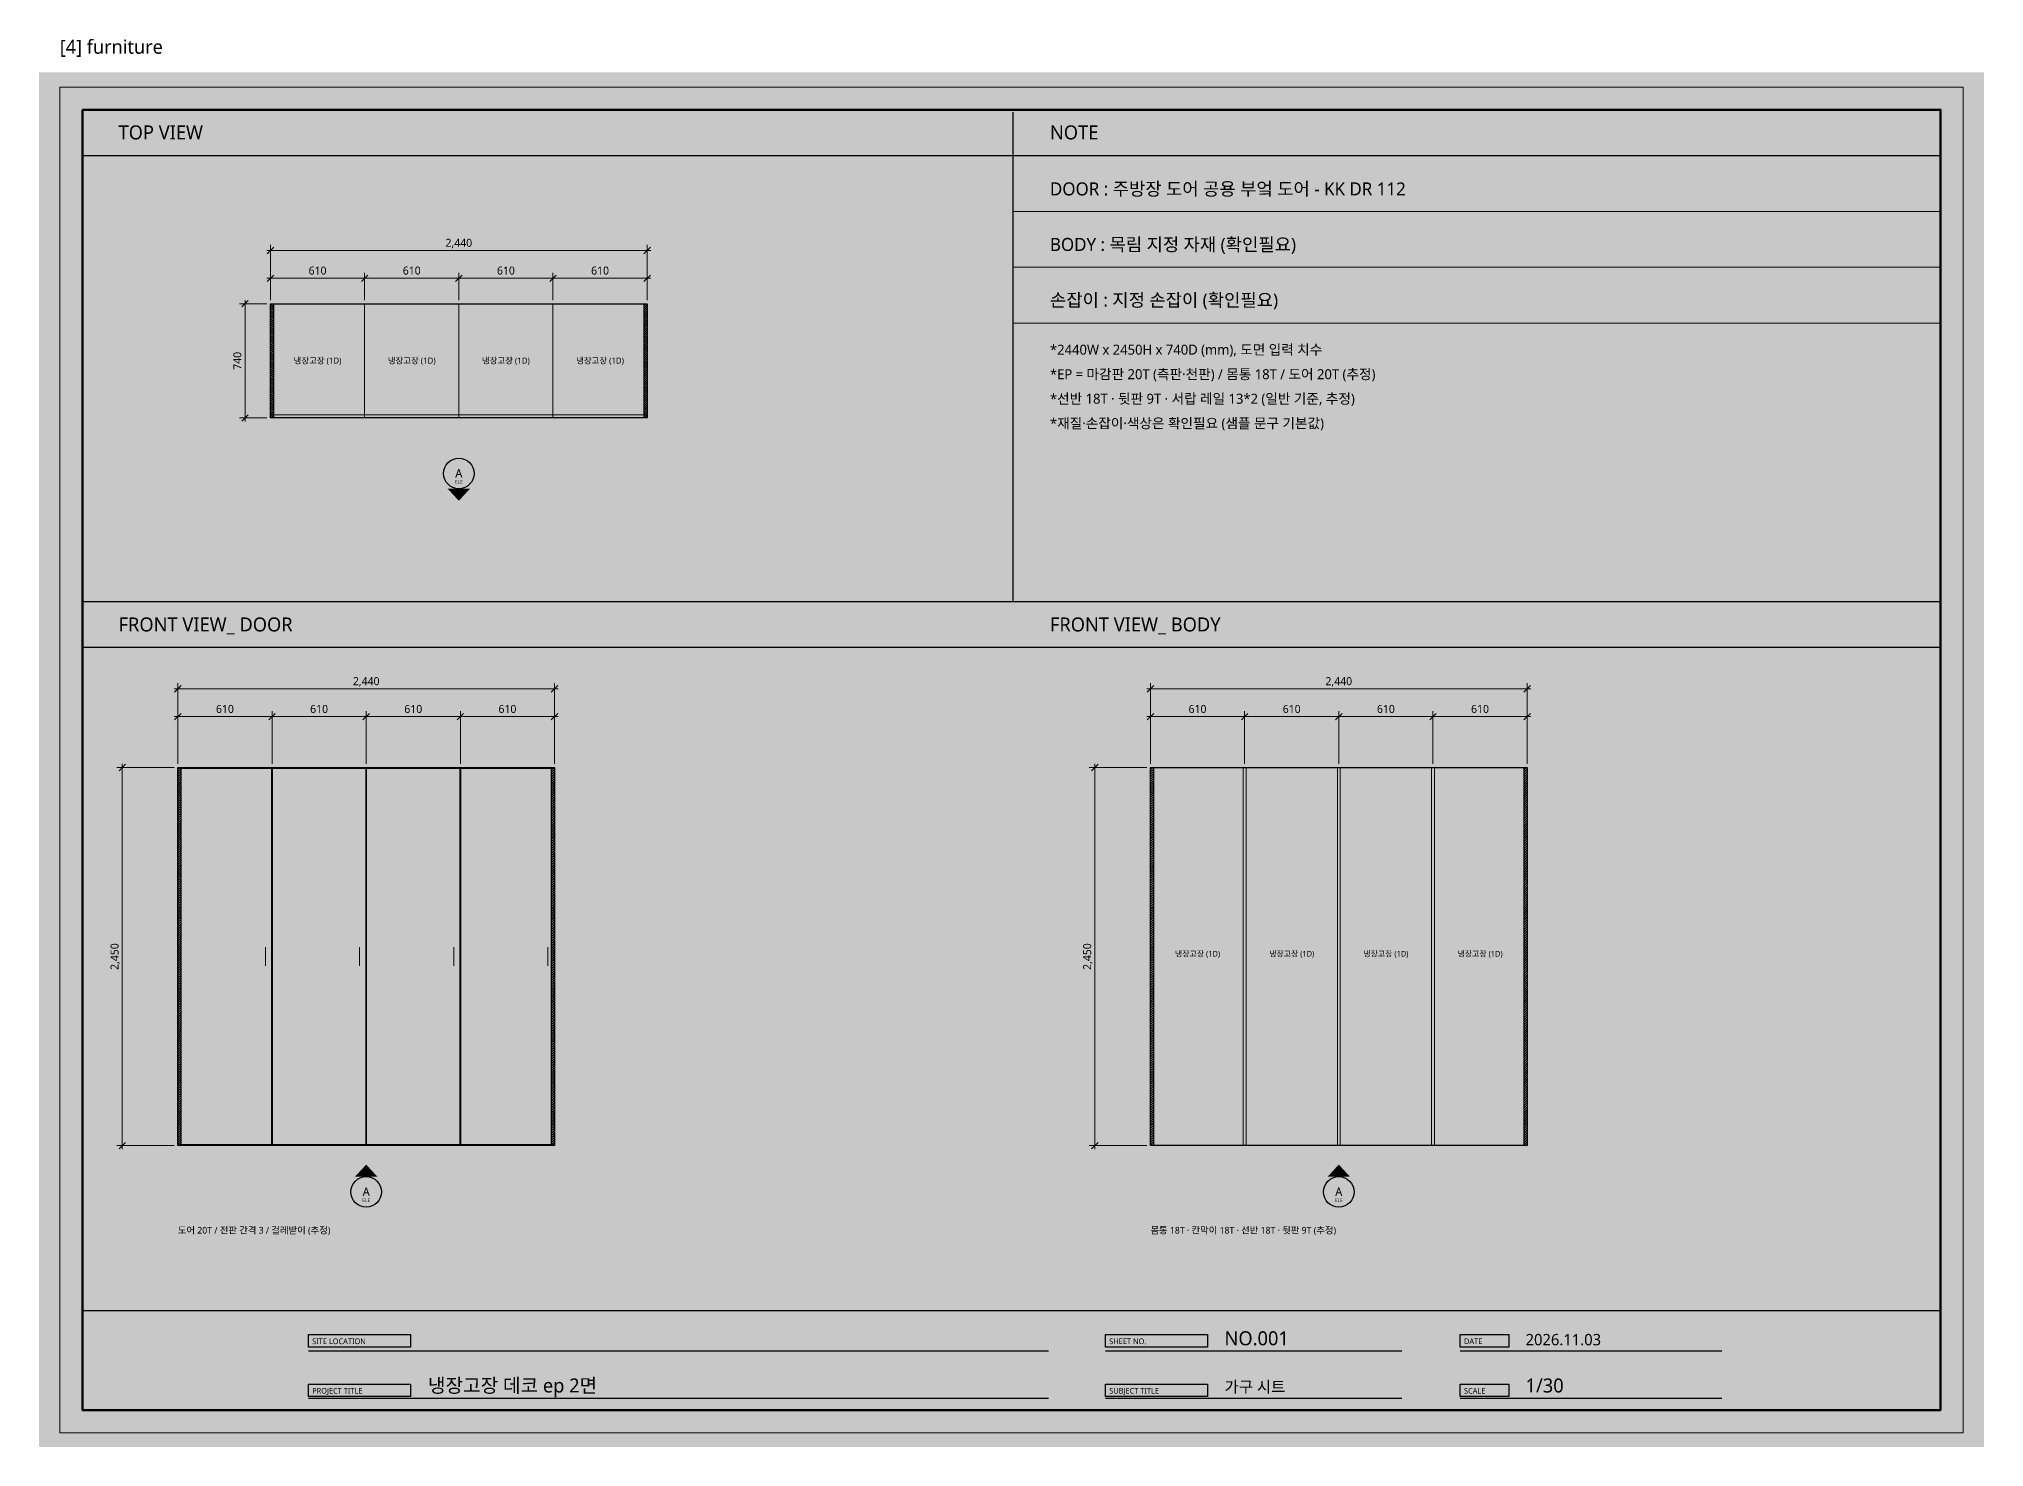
# Model space of a CAD drawing. Header units: millimetres. Extents: x 0 to 3420, y 0 to 304.
# Drawn here: x 1500 to 1920, y 0 to 304.2 of the extents above; entities that cross this region are included whole.
import ezdxf
from ezdxf.enums import TextEntityAlignment as Align

# ---------------------------------------------------------------- set-up
doc = ezdxf.new("R2010")
doc.units = ezdxf.units.MM
for name, color, linetype, lineweight, true_color in [('BG', 7, 'Continuous', 0, 0xffffff), ('DIM', 7, 'Continuous', 13, 0x969696), ('FRAME', 7, 'Continuous', 100, 0x000000), ('NOTE_BLUE', 7, 'Continuous', 9, 0x0000ff), ('NOTE_RED', 7, 'Continuous', 25, 0xde0038), ('OUTLINE', 7, 'Continuous', 25, 0x000000), ('SHEET_FRAME_INFO', 7, 'Continuous', 0, 0x5a5a5a), ('TEXT', 7, 'Continuous', 13, 0x000000), ('THIN', 7, 'Continuous', 5, 0x6e6e6e)]:
    doc.layers.add(name, color=color, linetype=linetype, lineweight=lineweight, true_color=true_color)
doc.styles.add('MALGUN', font='malgun.ttf')

msp = doc.modelspace()

# ---------------------------------------------------------------- linework, layer by layer
at = {"layer": 'BG', "lineweight": 0, "true_color": 0xffffff}
msp.add_solid([(1500, 0), (1920, 0), (1500, 297), (1920, 297)], dxfattribs=at)
at = {"layer": 'DIM', "lineweight": 13, "true_color": 0x969696}
for p, q in [((1549.2, 258.5), (1632.1333, 258.5)), ((1550, 247.8), (1550, 259.7)), ((1631.3333, 247.8), (1631.3333, 259.7)), ((1549.2, 252.5), (1632.1333, 252.5)), ((1550, 247.8), (1550, 253.7)), ((1570.3333, 247.8), (1570.3333, 253.7)), ((1590.6667, 247.8), (1590.6667, 253.7)), ((1611, 247.8), (1611, 253.7)), ((1631.3333, 247.8), (1631.3333, 253.7)), ((1544.5, 247.8), (1544.5, 221.5333)), ((1549.2, 247), (1543.3, 247)), ((1549.2, 222.3333), (1543.3, 222.3333)), ((1529.2, 163.8), (1612.1333, 163.8)), ((1530, 147.6), (1530, 165)), ((1611.3333, 147.6), (1611.3333, 165)), ((1739.2, 163.8), (1822.1333, 163.8)), ((1740, 147.6), (1740, 165)), ((1821.3333, 147.6), (1821.3333, 165)), ((1529.2, 157.8), (1612.1333, 157.8)), ((1530, 147.6), (1530, 159)), ((1550.3333, 147.6), (1550.3333, 159)), ((1570.6667, 147.6), (1570.6667, 159)), ((1591, 147.6), (1591, 159)), ((1611.3333, 147.6), (1611.3333, 159)), ((1739.2, 157.8), (1822.1333, 157.8)), ((1740, 147.6), (1740, 159)), ((1760.3333, 147.6), (1760.3333, 159)), ((1780.6667, 147.6), (1780.6667, 159)), ((1801, 147.6), (1801, 159)), ((1821.3333, 147.6), (1821.3333, 159)), ((1518, 147.6), (1518, 64.3333)), ((1728, 147.6), (1728, 64.3333)), ((1529.2, 146.8), (1516.8, 146.8)), ((1739.2, 146.8), (1726.8, 146.8)), ((1529.2, 65.1333), (1516.8, 65.1333)), ((1739.2, 65.1333), (1726.8, 65.1333))]:
    msp.add_line(p, q, dxfattribs=at)
at = {"layer": 'DIM', "lineweight": 13, "true_color": 0x5a5a5a}
for p, q in [((1549.3, 257.8), (1550.7, 259.2)), ((1630.6333, 257.8), (1632.0333, 259.2)), ((1549.3, 251.8), (1550.7, 253.2)), ((1569.6333, 251.8), (1571.0333, 253.2)), ((1589.9667, 251.8), (1591.3667, 253.2)), ((1610.3, 251.8), (1611.7, 253.2)), ((1630.6333, 251.8), (1632.0333, 253.2)), ((1543.8, 246.3), (1545.2, 247.7)), ((1543.8, 221.6333), (1545.2, 223.0333)), ((1529.3, 163.1), (1530.7, 164.5)), ((1610.6333, 163.1), (1612.0333, 164.5)), ((1739.3, 163.1), (1740.7, 164.5)), ((1820.6333, 163.1), (1822.0333, 164.5)), ((1529.3, 157.1), (1530.7, 158.5)), ((1549.6333, 157.1), (1551.0333, 158.5)), ((1569.9667, 157.1), (1571.3667, 158.5)), ((1590.3, 157.1), (1591.7, 158.5)), ((1610.6333, 157.1), (1612.0333, 158.5)), ((1739.3, 157.1), (1740.7, 158.5)), ((1759.6333, 157.1), (1761.0333, 158.5)), ((1779.9667, 157.1), (1781.3667, 158.5)), ((1800.3, 157.1), (1801.7, 158.5)), ((1820.6333, 157.1), (1822.0333, 158.5)), ((1517.3, 146.1), (1518.7, 147.5)), ((1727.3, 146.1), (1728.7, 147.5)), ((1517.3, 64.4333), (1518.7, 65.8333)), ((1727.3, 64.4333), (1728.7, 65.8333))]:
    msp.add_line(p, q, dxfattribs=at)
at = {"layer": 'FRAME', "lineweight": 25, "true_color": 0x000000}
for p, q in [((1710.3, 288.4), (1710.3, 182.7)), ((1509.4, 279), (1910.6, 279)), ((1509.4, 182.7), (1910.6, 182.7)), ((1509.4, 172.8), (1910.6, 172.8)), ((1509.4, 29.5), (1910.6, 29.5))]:
    msp.add_line(p, q, dxfattribs=at)
at = {"layer": 'FRAME', "lineweight": 13, "true_color": 0x000000}
for p, q in [((1710.3, 266.9), (1910.6, 266.9)), ((1710.3, 254.9), (1910.6, 254.9)), ((1710.3, 242.8), (1910.6, 242.8))]:
    msp.add_line(p, q, dxfattribs=at)
msp.add_lwpolyline([(1504.5, 293.8), (1915.5, 293.8), (1915.5, 3.1), (1504.5, 3.1)], close=True, dxfattribs=at)
at = {"layer": 'FRAME', "lineweight": 100, "true_color": 0x000000}
msp.add_lwpolyline([(1509.4, 288.9), (1910.6, 288.9), (1910.6, 8), (1509.4, 8)], close=True, dxfattribs=at)
at = {"layer": 'FRAME', "lineweight": 0, "true_color": 0x555555}
for points in [[(1558.2, 24.3), (1580.2, 24.3), (1558.2, 21.6), (1580.2, 21.6)], [(1730.3, 24.3), (1752.3, 24.3), (1730.3, 21.6), (1752.3, 21.6)], [(1806.9, 24.3), (1817.4, 24.3), (1806.9, 21.6), (1817.4, 21.6)], [(1558.2, 13.6), (1580.2, 13.6), (1558.2, 10.9), (1580.2, 10.9)], [(1730.3, 13.6), (1752.3, 13.6), (1730.3, 10.9), (1752.3, 10.9)], [(1806.9, 13.6), (1817.4, 13.6), (1806.9, 10.9), (1817.4, 10.9)]]:
    msp.add_solid(points, dxfattribs=at)
at = {"layer": 'OUTLINE', "lineweight": 25, "true_color": 0x000000}
for p, q in [((1550.3333, 65.1333), (1550.3333, 146.8)), ((1570.6667, 65.1333), (1570.6667, 146.8)), ((1591, 65.1333), (1591, 146.8)), ((1558.2, 20.8), (1718, 20.8)), ((1730.3, 20.8), (1794.3, 20.8)), ((1806.9, 20.8), (1863.4, 20.8)), ((1558.2, 10.6), (1718, 10.6)), ((1730.3, 10.6), (1794.3, 10.6)), ((1806.9, 10.6), (1863.4, 10.6))]:
    msp.add_line(p, q, dxfattribs=at)
for points in [[(1550, 247), (1550.6667, 247), (1550.6667, 222.3333), (1550, 222.3333)], [(1550, 247), (1631.3333, 247), (1631.3333, 222.3333), (1550, 222.3333)], [(1630.6667, 247), (1631.3333, 247), (1631.3333, 222.3333), (1630.6667, 222.3333)], [(1530, 146.8), (1611.3333, 146.8), (1611.3333, 65.1333), (1530, 65.1333)], [(1530, 146.8), (1530.6667, 146.8), (1530.6667, 65.1333), (1530, 65.1333)], [(1530.1, 146.6667), (1550.2333, 146.6667), (1550.2333, 65.2667), (1530.1, 65.2667)], [(1550.4333, 146.6667), (1570.5667, 146.6667), (1570.5667, 65.2667), (1550.4333, 65.2667)], [(1570.7667, 146.6667), (1590.9, 146.6667), (1590.9, 65.2667), (1570.7667, 65.2667)], [(1591.1, 146.6667), (1611.2333, 146.6667), (1611.2333, 65.2667), (1591.1, 65.2667)], [(1610.6667, 146.8), (1611.3333, 146.8), (1611.3333, 65.1333), (1610.6667, 65.1333)], [(1740, 146.8), (1821.3333, 146.8), (1821.3333, 65.1333), (1740, 65.1333)], [(1740, 146.8), (1740.6667, 146.8), (1740.6667, 65.1333), (1740, 65.1333)], [(1820.6667, 146.8), (1821.3333, 146.8), (1821.3333, 65.1333), (1820.6667, 65.1333)], [(1558.2, 24.3), (1580.2, 24.3), (1580.2, 21.6), (1558.2, 21.6)], [(1730.3, 24.3), (1752.3, 24.3), (1752.3, 21.6), (1730.3, 21.6)], [(1806.9, 24.3), (1817.4, 24.3), (1817.4, 21.6), (1806.9, 21.6)], [(1558.2, 13.6), (1580.2, 13.6), (1580.2, 10.9), (1558.2, 10.9)], [(1730.3, 13.6), (1752.3, 13.6), (1752.3, 10.9), (1730.3, 10.9)], [(1806.9, 13.6), (1817.4, 13.6), (1817.4, 10.9), (1806.9, 10.9)]]:
    msp.add_lwpolyline(points, close=True, dxfattribs=at)
for centre in [(1590.6667, 210.3333), (1570.6667, 55.1333), (1780.6667, 55.1333)]:
    msp.add_circle(centre, 3.3, dxfattribs=at)
at = {"layer": 'OUTLINE', "lineweight": 0, "true_color": 0x000000}
for points in [[(1588.2667, 207.0333), (1593.0667, 207.0333), (1590.6667, 204.4333)], [(1568.2667, 58.4333), (1573.0667, 58.4333), (1570.6667, 61.0333)], [(1778.2667, 58.4333), (1783.0667, 58.4333), (1780.6667, 61.0333)]]:
    msp.add_solid(points, dxfattribs=at)
at = {"layer": 'THIN', "lineweight": 5, "true_color": 0xa5a5a5}
for p, q in [((1550, 246.55), (1550.45, 247)), ((1550, 246.1), (1550.6667, 246.7667)), ((1550, 245.65), (1550.6667, 246.3167)), ((1550, 245.2), (1550.6667, 245.8667)), ((1550, 244.75), (1550.6667, 245.4167)), ((1550, 244.3), (1550.6667, 244.9667)), ((1550, 243.85), (1550.6667, 244.5167)), ((1550, 243.4), (1550.6667, 244.0667)), ((1550, 242.95), (1550.6667, 243.6167)), ((1630.6667, 246.55), (1631.1167, 247)), ((1630.6667, 246.1), (1631.3333, 246.7667)), ((1630.6667, 245.65), (1631.3333, 246.3167)), ((1630.6667, 245.2), (1631.3333, 245.8667)), ((1630.6667, 244.75), (1631.3333, 245.4167)), ((1630.6667, 244.3), (1631.3333, 244.9667)), ((1630.6667, 243.85), (1631.3333, 244.5167)), ((1630.6667, 243.4), (1631.3333, 244.0667)), ((1630.6667, 242.95), (1631.3333, 243.6167)), ((1550, 242.5), (1550.6667, 243.1667)), ((1550, 242.05), (1550.6667, 242.7167)), ((1550, 241.6), (1550.6667, 242.2667)), ((1550, 241.15), (1550.6667, 241.8167)), ((1550, 240.7), (1550.6667, 241.3667)), ((1550, 240.25), (1550.6667, 240.9167)), ((1550, 239.8), (1550.6667, 240.4667)), ((1550, 239.35), (1550.6667, 240.0167)), ((1550, 238.9), (1550.6667, 239.5667)), ((1630.6667, 242.5), (1631.3333, 243.1667)), ((1630.6667, 242.05), (1631.3333, 242.7167)), ((1630.6667, 241.6), (1631.3333, 242.2667)), ((1630.6667, 241.15), (1631.3333, 241.8167)), ((1630.6667, 240.7), (1631.3333, 241.3667)), ((1630.6667, 240.25), (1631.3333, 240.9167)), ((1630.6667, 239.8), (1631.3333, 240.4667)), ((1630.6667, 239.35), (1631.3333, 240.0167)), ((1630.6667, 238.9), (1631.3333, 239.5667)), ((1550, 238.45), (1550.6667, 239.1167)), ((1550, 238), (1550.6667, 238.6667)), ((1550, 237.55), (1550.6667, 238.2167)), ((1550, 237.1), (1550.6667, 237.7667)), ((1550, 236.65), (1550.6667, 237.3167)), ((1550, 236.2), (1550.6667, 236.8667)), ((1550, 235.75), (1550.6667, 236.4167)), ((1550, 235.3), (1550.6667, 235.9667)), ((1550, 234.85), (1550.6667, 235.5167)), ((1630.6667, 238.45), (1631.3333, 239.1167)), ((1630.6667, 238), (1631.3333, 238.6667)), ((1630.6667, 237.55), (1631.3333, 238.2167)), ((1630.6667, 237.1), (1631.3333, 237.7667)), ((1630.6667, 236.65), (1631.3333, 237.3167)), ((1630.6667, 236.2), (1631.3333, 236.8667)), ((1630.6667, 235.75), (1631.3333, 236.4167)), ((1630.6667, 235.3), (1631.3333, 235.9667)), ((1630.6667, 234.85), (1631.3333, 235.5167)), ((1550, 234.4), (1550.6667, 235.0667)), ((1550, 233.95), (1550.6667, 234.6167)), ((1550, 233.5), (1550.6667, 234.1667)), ((1550, 233.05), (1550.6667, 233.7167)), ((1550, 232.6), (1550.6667, 233.2667)), ((1550, 232.15), (1550.6667, 232.8167)), ((1550, 231.7), (1550.6667, 232.3667)), ((1550, 231.25), (1550.6667, 231.9167)), ((1550, 230.8), (1550.6667, 231.4667)), ((1550, 230.35), (1550.6667, 231.0167)), ((1630.6667, 234.4), (1631.3333, 235.0667)), ((1630.6667, 233.95), (1631.3333, 234.6167)), ((1630.6667, 233.5), (1631.3333, 234.1667)), ((1630.6667, 233.05), (1631.3333, 233.7167)), ((1630.6667, 232.6), (1631.3333, 233.2667)), ((1630.6667, 232.15), (1631.3333, 232.8167)), ((1630.6667, 231.7), (1631.3333, 232.3667)), ((1630.6667, 231.25), (1631.3333, 231.9167)), ((1630.6667, 230.8), (1631.3333, 231.4667)), ((1630.6667, 230.35), (1631.3333, 231.0167)), ((1550, 229.9), (1550.6667, 230.5667)), ((1550, 229.45), (1550.6667, 230.1167)), ((1550, 229), (1550.6667, 229.6667)), ((1550, 228.55), (1550.6667, 229.2167)), ((1550, 228.1), (1550.6667, 228.7667)), ((1550, 227.65), (1550.6667, 228.3167)), ((1550, 227.2), (1550.6667, 227.8667)), ((1550, 226.75), (1550.6667, 227.4167)), ((1550, 226.3), (1550.6667, 226.9667)), ((1630.6667, 229.9), (1631.3333, 230.5667)), ((1630.6667, 229.45), (1631.3333, 230.1167)), ((1630.6667, 229), (1631.3333, 229.6667)), ((1630.6667, 228.55), (1631.3333, 229.2167)), ((1630.6667, 228.1), (1631.3333, 228.7667)), ((1630.6667, 227.65), (1631.3333, 228.3167)), ((1630.6667, 227.2), (1631.3333, 227.8667)), ((1630.6667, 226.75), (1631.3333, 227.4167)), ((1630.6667, 226.3), (1631.3333, 226.9667)), ((1550, 225.85), (1550.6667, 226.5167)), ((1550, 225.4), (1550.6667, 226.0667)), ((1550, 224.95), (1550.6667, 225.6167)), ((1550, 224.5), (1550.6667, 225.1667)), ((1550, 224.05), (1550.6667, 224.7167)), ((1550, 223.6), (1550.6667, 224.2667)), ((1550, 223.15), (1550.6667, 223.8167)), ((1550, 222.7), (1550.6667, 223.3667)), ((1550.0833, 222.3333), (1550.6667, 222.9167)), ((1630.6667, 225.85), (1631.3333, 226.5167)), ((1630.6667, 225.4), (1631.3333, 226.0667)), ((1630.6667, 224.95), (1631.3333, 225.6167)), ((1630.6667, 224.5), (1631.3333, 225.1667)), ((1630.6667, 224.05), (1631.3333, 224.7167)), ((1630.6667, 223.6), (1631.3333, 224.2667)), ((1630.6667, 223.15), (1631.3333, 223.8167)), ((1630.6667, 222.7), (1631.3333, 223.3667)), ((1630.75, 222.3333), (1631.3333, 222.9167)), ((1550.5333, 222.3333), (1550.6667, 222.4667)), ((1631.2, 222.3333), (1631.3333, 222.4667)), ((1530, 146.3), (1530.5, 146.8)), ((1530, 145.8), (1530.6667, 146.4667)), ((1530, 145.3), (1530.6667, 145.9667)), ((1530, 144.8), (1530.6667, 145.4667)), ((1530, 144.3), (1530.6667, 144.9667)), ((1530, 143.8), (1530.6667, 144.4667)), ((1530, 143.3), (1530.6667, 143.9667)), ((1530, 142.8), (1530.6667, 143.4667)), ((1530, 142.3), (1530.6667, 142.9667)), ((1610.6667, 146.3), (1611.1667, 146.8)), ((1610.6667, 145.8), (1611.3333, 146.4667)), ((1610.6667, 145.3), (1611.3333, 145.9667)), ((1610.6667, 144.8), (1611.3333, 145.4667)), ((1610.6667, 144.3), (1611.3333, 144.9667)), ((1610.6667, 143.8), (1611.3333, 144.4667)), ((1610.6667, 143.3), (1611.3333, 143.9667)), ((1610.6667, 142.8), (1611.3333, 143.4667)), ((1610.6667, 142.3), (1611.3333, 142.9667)), ((1740, 146.3), (1740.5, 146.8)), ((1740, 145.8), (1740.6667, 146.4667)), ((1740, 145.3), (1740.6667, 145.9667)), ((1740, 144.8), (1740.6667, 145.4667)), ((1740, 144.3), (1740.6667, 144.9667)), ((1740, 143.8), (1740.6667, 144.4667)), ((1740, 143.3), (1740.6667, 143.9667)), ((1740, 142.8), (1740.6667, 143.4667)), ((1740, 142.3), (1740.6667, 142.9667)), ((1820.6667, 146.3), (1821.1667, 146.8)), ((1820.6667, 145.8), (1821.3333, 146.4667)), ((1820.6667, 145.3), (1821.3333, 145.9667)), ((1820.6667, 144.8), (1821.3333, 145.4667)), ((1820.6667, 144.3), (1821.3333, 144.9667)), ((1820.6667, 143.8), (1821.3333, 144.4667)), ((1820.6667, 143.3), (1821.3333, 143.9667)), ((1820.6667, 142.8), (1821.3333, 143.4667)), ((1820.6667, 142.3), (1821.3333, 142.9667)), ((1530, 141.8), (1530.6667, 142.4667)), ((1530, 141.3), (1530.6667, 141.9667)), ((1530, 140.8), (1530.6667, 141.4667)), ((1530, 140.3), (1530.6667, 140.9667)), ((1530, 139.8), (1530.6667, 140.4667)), ((1530, 139.3), (1530.6667, 139.9667)), ((1530, 138.8), (1530.6667, 139.4667)), ((1530, 138.3), (1530.6667, 138.9667)), ((1610.6667, 141.8), (1611.3333, 142.4667)), ((1610.6667, 141.3), (1611.3333, 141.9667)), ((1610.6667, 140.8), (1611.3333, 141.4667)), ((1610.6667, 140.3), (1611.3333, 140.9667)), ((1610.6667, 139.8), (1611.3333, 140.4667)), ((1610.6667, 139.3), (1611.3333, 139.9667)), ((1610.6667, 138.8), (1611.3333, 139.4667)), ((1610.6667, 138.3), (1611.3333, 138.9667)), ((1740, 141.8), (1740.6667, 142.4667)), ((1740, 141.3), (1740.6667, 141.9667)), ((1740, 140.8), (1740.6667, 141.4667)), ((1740, 140.3), (1740.6667, 140.9667)), ((1740, 139.8), (1740.6667, 140.4667)), ((1740, 139.3), (1740.6667, 139.9667)), ((1740, 138.8), (1740.6667, 139.4667)), ((1740, 138.3), (1740.6667, 138.9667)), ((1820.6667, 141.8), (1821.3333, 142.4667)), ((1820.6667, 141.3), (1821.3333, 141.9667)), ((1820.6667, 140.8), (1821.3333, 141.4667)), ((1820.6667, 140.3), (1821.3333, 140.9667)), ((1820.6667, 139.8), (1821.3333, 140.4667)), ((1820.6667, 139.3), (1821.3333, 139.9667)), ((1820.6667, 138.8), (1821.3333, 139.4667)), ((1820.6667, 138.3), (1821.3333, 138.9667)), ((1530, 137.8), (1530.6667, 138.4667)), ((1530, 137.3), (1530.6667, 137.9667)), ((1530, 136.8), (1530.6667, 137.4667)), ((1530, 136.3), (1530.6667, 136.9667)), ((1530, 135.8), (1530.6667, 136.4667)), ((1530, 135.3), (1530.6667, 135.9667)), ((1530, 134.8), (1530.6667, 135.4667)), ((1530, 134.3), (1530.6667, 134.9667)), ((1530, 133.8), (1530.6667, 134.4667)), ((1610.6667, 137.8), (1611.3333, 138.4667)), ((1610.6667, 137.3), (1611.3333, 137.9667)), ((1610.6667, 136.8), (1611.3333, 137.4667)), ((1610.6667, 136.3), (1611.3333, 136.9667)), ((1610.6667, 135.8), (1611.3333, 136.4667)), ((1610.6667, 135.3), (1611.3333, 135.9667)), ((1610.6667, 134.8), (1611.3333, 135.4667)), ((1610.6667, 134.3), (1611.3333, 134.9667)), ((1610.6667, 133.8), (1611.3333, 134.4667)), ((1740, 137.8), (1740.6667, 138.4667)), ((1740, 137.3), (1740.6667, 137.9667)), ((1740, 136.8), (1740.6667, 137.4667)), ((1740, 136.3), (1740.6667, 136.9667)), ((1740, 135.8), (1740.6667, 136.4667)), ((1740, 135.3), (1740.6667, 135.9667)), ((1740, 134.8), (1740.6667, 135.4667)), ((1740, 134.3), (1740.6667, 134.9667)), ((1740, 133.8), (1740.6667, 134.4667)), ((1820.6667, 137.8), (1821.3333, 138.4667)), ((1820.6667, 137.3), (1821.3333, 137.9667)), ((1820.6667, 136.8), (1821.3333, 137.4667)), ((1820.6667, 136.3), (1821.3333, 136.9667)), ((1820.6667, 135.8), (1821.3333, 136.4667)), ((1820.6667, 135.3), (1821.3333, 135.9667)), ((1820.6667, 134.8), (1821.3333, 135.4667)), ((1820.6667, 134.3), (1821.3333, 134.9667)), ((1820.6667, 133.8), (1821.3333, 134.4667)), ((1530, 133.3), (1530.6667, 133.9667)), ((1530, 132.8), (1530.6667, 133.4667)), ((1530, 132.3), (1530.6667, 132.9667)), ((1530, 131.8), (1530.6667, 132.4667)), ((1530, 131.3), (1530.6667, 131.9667)), ((1530, 130.8), (1530.6667, 131.4667)), ((1530, 130.3), (1530.6667, 130.9667)), ((1530, 129.8), (1530.6667, 130.4667)), ((1610.6667, 133.3), (1611.3333, 133.9667)), ((1610.6667, 132.8), (1611.3333, 133.4667)), ((1610.6667, 132.3), (1611.3333, 132.9667)), ((1610.6667, 131.8), (1611.3333, 132.4667)), ((1610.6667, 131.3), (1611.3333, 131.9667)), ((1610.6667, 130.8), (1611.3333, 131.4667)), ((1610.6667, 130.3), (1611.3333, 130.9667)), ((1610.6667, 129.8), (1611.3333, 130.4667)), ((1740, 133.3), (1740.6667, 133.9667)), ((1740, 132.8), (1740.6667, 133.4667)), ((1740, 132.3), (1740.6667, 132.9667)), ((1740, 131.8), (1740.6667, 132.4667)), ((1740, 131.3), (1740.6667, 131.9667)), ((1740, 130.8), (1740.6667, 131.4667)), ((1740, 130.3), (1740.6667, 130.9667)), ((1740, 129.8), (1740.6667, 130.4667)), ((1820.6667, 133.3), (1821.3333, 133.9667)), ((1820.6667, 132.8), (1821.3333, 133.4667)), ((1820.6667, 132.3), (1821.3333, 132.9667)), ((1820.6667, 131.8), (1821.3333, 132.4667)), ((1820.6667, 131.3), (1821.3333, 131.9667)), ((1820.6667, 130.8), (1821.3333, 131.4667)), ((1820.6667, 130.3), (1821.3333, 130.9667)), ((1820.6667, 129.8), (1821.3333, 130.4667)), ((1530, 129.3), (1530.6667, 129.9667)), ((1530, 128.8), (1530.6667, 129.4667)), ((1530, 128.3), (1530.6667, 128.9667)), ((1530, 127.8), (1530.6667, 128.4667)), ((1530, 127.3), (1530.6667, 127.9667)), ((1530, 126.8), (1530.6667, 127.4667)), ((1530, 126.3), (1530.6667, 126.9667)), ((1530, 125.8), (1530.6667, 126.4667)), ((1610.6667, 129.3), (1611.3333, 129.9667)), ((1610.6667, 128.8), (1611.3333, 129.4667)), ((1610.6667, 128.3), (1611.3333, 128.9667)), ((1610.6667, 127.8), (1611.3333, 128.4667)), ((1610.6667, 127.3), (1611.3333, 127.9667)), ((1610.6667, 126.8), (1611.3333, 127.4667)), ((1610.6667, 126.3), (1611.3333, 126.9667)), ((1610.6667, 125.8), (1611.3333, 126.4667)), ((1740, 129.3), (1740.6667, 129.9667)), ((1740, 128.8), (1740.6667, 129.4667)), ((1740, 128.3), (1740.6667, 128.9667)), ((1740, 127.8), (1740.6667, 128.4667)), ((1740, 127.3), (1740.6667, 127.9667)), ((1740, 126.8), (1740.6667, 127.4667)), ((1740, 126.3), (1740.6667, 126.9667)), ((1740, 125.8), (1740.6667, 126.4667)), ((1820.6667, 129.3), (1821.3333, 129.9667)), ((1820.6667, 128.8), (1821.3333, 129.4667)), ((1820.6667, 128.3), (1821.3333, 128.9667)), ((1820.6667, 127.8), (1821.3333, 128.4667)), ((1820.6667, 127.3), (1821.3333, 127.9667)), ((1820.6667, 126.8), (1821.3333, 127.4667)), ((1820.6667, 126.3), (1821.3333, 126.9667)), ((1820.6667, 125.8), (1821.3333, 126.4667)), ((1530, 125.3), (1530.6667, 125.9667)), ((1530, 124.8), (1530.6667, 125.4667)), ((1530, 124.3), (1530.6667, 124.9667)), ((1530, 123.8), (1530.6667, 124.4667)), ((1530, 123.3), (1530.6667, 123.9667)), ((1530, 122.8), (1530.6667, 123.4667)), ((1530, 122.3), (1530.6667, 122.9667)), ((1530, 121.8), (1530.6667, 122.4667)), ((1530, 121.3), (1530.6667, 121.9667)), ((1610.6667, 125.3), (1611.3333, 125.9667)), ((1610.6667, 124.8), (1611.3333, 125.4667)), ((1610.6667, 124.3), (1611.3333, 124.9667)), ((1610.6667, 123.8), (1611.3333, 124.4667)), ((1610.6667, 123.3), (1611.3333, 123.9667)), ((1610.6667, 122.8), (1611.3333, 123.4667)), ((1610.6667, 122.3), (1611.3333, 122.9667)), ((1610.6667, 121.8), (1611.3333, 122.4667)), ((1610.6667, 121.3), (1611.3333, 121.9667)), ((1740, 125.3), (1740.6667, 125.9667)), ((1740, 124.8), (1740.6667, 125.4667)), ((1740, 124.3), (1740.6667, 124.9667)), ((1740, 123.8), (1740.6667, 124.4667)), ((1740, 123.3), (1740.6667, 123.9667)), ((1740, 122.8), (1740.6667, 123.4667)), ((1740, 122.3), (1740.6667, 122.9667)), ((1740, 121.8), (1740.6667, 122.4667)), ((1740, 121.3), (1740.6667, 121.9667)), ((1820.6667, 125.3), (1821.3333, 125.9667)), ((1820.6667, 124.8), (1821.3333, 125.4667)), ((1820.6667, 124.3), (1821.3333, 124.9667)), ((1820.6667, 123.8), (1821.3333, 124.4667)), ((1820.6667, 123.3), (1821.3333, 123.9667)), ((1820.6667, 122.8), (1821.3333, 123.4667)), ((1820.6667, 122.3), (1821.3333, 122.9667)), ((1820.6667, 121.8), (1821.3333, 122.4667)), ((1820.6667, 121.3), (1821.3333, 121.9667)), ((1530, 120.8), (1530.6667, 121.4667)), ((1530, 120.3), (1530.6667, 120.9667)), ((1530, 119.8), (1530.6667, 120.4667)), ((1530, 119.3), (1530.6667, 119.9667)), ((1530, 118.8), (1530.6667, 119.4667)), ((1530, 118.3), (1530.6667, 118.9667)), ((1530, 117.8), (1530.6667, 118.4667)), ((1530, 117.3), (1530.6667, 117.9667)), ((1610.6667, 120.8), (1611.3333, 121.4667)), ((1610.6667, 120.3), (1611.3333, 120.9667)), ((1610.6667, 119.8), (1611.3333, 120.4667)), ((1610.6667, 119.3), (1611.3333, 119.9667)), ((1610.6667, 118.8), (1611.3333, 119.4667)), ((1610.6667, 118.3), (1611.3333, 118.9667)), ((1610.6667, 117.8), (1611.3333, 118.4667)), ((1610.6667, 117.3), (1611.3333, 117.9667)), ((1740, 120.8), (1740.6667, 121.4667)), ((1740, 120.3), (1740.6667, 120.9667)), ((1740, 119.8), (1740.6667, 120.4667)), ((1740, 119.3), (1740.6667, 119.9667)), ((1740, 118.8), (1740.6667, 119.4667)), ((1740, 118.3), (1740.6667, 118.9667)), ((1740, 117.8), (1740.6667, 118.4667)), ((1740, 117.3), (1740.6667, 117.9667)), ((1820.6667, 120.8), (1821.3333, 121.4667)), ((1820.6667, 120.3), (1821.3333, 120.9667)), ((1820.6667, 119.8), (1821.3333, 120.4667)), ((1820.6667, 119.3), (1821.3333, 119.9667)), ((1820.6667, 118.8), (1821.3333, 119.4667)), ((1820.6667, 118.3), (1821.3333, 118.9667)), ((1820.6667, 117.8), (1821.3333, 118.4667)), ((1820.6667, 117.3), (1821.3333, 117.9667)), ((1530, 116.8), (1530.6667, 117.4667)), ((1530, 116.3), (1530.6667, 116.9667)), ((1530, 115.8), (1530.6667, 116.4667)), ((1530, 115.3), (1530.6667, 115.9667)), ((1530, 114.8), (1530.6667, 115.4667)), ((1530, 114.3), (1530.6667, 114.9667)), ((1530, 113.8), (1530.6667, 114.4667)), ((1530, 113.3), (1530.6667, 113.9667)), ((1530, 112.8), (1530.6667, 113.4667)), ((1610.6667, 116.8), (1611.3333, 117.4667)), ((1610.6667, 116.3), (1611.3333, 116.9667)), ((1610.6667, 115.8), (1611.3333, 116.4667)), ((1610.6667, 115.3), (1611.3333, 115.9667)), ((1610.6667, 114.8), (1611.3333, 115.4667)), ((1610.6667, 114.3), (1611.3333, 114.9667)), ((1610.6667, 113.8), (1611.3333, 114.4667)), ((1610.6667, 113.3), (1611.3333, 113.9667)), ((1610.6667, 112.8), (1611.3333, 113.4667)), ((1740, 116.8), (1740.6667, 117.4667)), ((1740, 116.3), (1740.6667, 116.9667)), ((1740, 115.8), (1740.6667, 116.4667)), ((1740, 115.3), (1740.6667, 115.9667)), ((1740, 114.8), (1740.6667, 115.4667)), ((1740, 114.3), (1740.6667, 114.9667)), ((1740, 113.8), (1740.6667, 114.4667)), ((1740, 113.3), (1740.6667, 113.9667)), ((1740, 112.8), (1740.6667, 113.4667)), ((1820.6667, 116.8), (1821.3333, 117.4667)), ((1820.6667, 116.3), (1821.3333, 116.9667)), ((1820.6667, 115.8), (1821.3333, 116.4667)), ((1820.6667, 115.3), (1821.3333, 115.9667)), ((1820.6667, 114.8), (1821.3333, 115.4667)), ((1820.6667, 114.3), (1821.3333, 114.9667)), ((1820.6667, 113.8), (1821.3333, 114.4667)), ((1820.6667, 113.3), (1821.3333, 113.9667)), ((1820.6667, 112.8), (1821.3333, 113.4667)), ((1530, 112.3), (1530.6667, 112.9667)), ((1530, 111.8), (1530.6667, 112.4667)), ((1530, 111.3), (1530.6667, 111.9667)), ((1530, 110.8), (1530.6667, 111.4667)), ((1530, 110.3), (1530.6667, 110.9667)), ((1530, 109.8), (1530.6667, 110.4667)), ((1530, 109.3), (1530.6667, 109.9667)), ((1530, 108.8), (1530.6667, 109.4667)), ((1610.6667, 112.3), (1611.3333, 112.9667)), ((1610.6667, 111.8), (1611.3333, 112.4667)), ((1610.6667, 111.3), (1611.3333, 111.9667)), ((1610.6667, 110.8), (1611.3333, 111.4667)), ((1610.6667, 110.3), (1611.3333, 110.9667)), ((1610.6667, 109.8), (1611.3333, 110.4667)), ((1610.6667, 109.3), (1611.3333, 109.9667)), ((1610.6667, 108.8), (1611.3333, 109.4667)), ((1740, 112.3), (1740.6667, 112.9667)), ((1740, 111.8), (1740.6667, 112.4667)), ((1740, 111.3), (1740.6667, 111.9667)), ((1740, 110.8), (1740.6667, 111.4667)), ((1740, 110.3), (1740.6667, 110.9667)), ((1740, 109.8), (1740.6667, 110.4667)), ((1740, 109.3), (1740.6667, 109.9667)), ((1740, 108.8), (1740.6667, 109.4667)), ((1820.6667, 112.3), (1821.3333, 112.9667)), ((1820.6667, 111.8), (1821.3333, 112.4667)), ((1820.6667, 111.3), (1821.3333, 111.9667)), ((1820.6667, 110.8), (1821.3333, 111.4667)), ((1820.6667, 110.3), (1821.3333, 110.9667)), ((1820.6667, 109.8), (1821.3333, 110.4667)), ((1820.6667, 109.3), (1821.3333, 109.9667)), ((1820.6667, 108.8), (1821.3333, 109.4667)), ((1530, 108.3), (1530.6667, 108.9667)), ((1530, 107.8), (1530.6667, 108.4667)), ((1530, 107.3), (1530.6667, 107.9667)), ((1530, 106.8), (1530.6667, 107.4667)), ((1530, 106.3), (1530.6667, 106.9667)), ((1530, 105.8), (1530.6667, 106.4667)), ((1530, 105.3), (1530.6667, 105.9667)), ((1530, 104.8), (1530.6667, 105.4667)), ((1610.6667, 108.3), (1611.3333, 108.9667)), ((1610.6667, 107.8), (1611.3333, 108.4667)), ((1610.6667, 107.3), (1611.3333, 107.9667)), ((1610.6667, 106.8), (1611.3333, 107.4667)), ((1610.6667, 106.3), (1611.3333, 106.9667)), ((1610.6667, 105.8), (1611.3333, 106.4667)), ((1610.6667, 105.3), (1611.3333, 105.9667)), ((1610.6667, 104.8), (1611.3333, 105.4667)), ((1740, 108.3), (1740.6667, 108.9667)), ((1740, 107.8), (1740.6667, 108.4667)), ((1740, 107.3), (1740.6667, 107.9667)), ((1740, 106.8), (1740.6667, 107.4667)), ((1740, 106.3), (1740.6667, 106.9667)), ((1740, 105.8), (1740.6667, 106.4667)), ((1740, 105.3), (1740.6667, 105.9667)), ((1740, 104.8), (1740.6667, 105.4667)), ((1820.6667, 108.3), (1821.3333, 108.9667)), ((1820.6667, 107.8), (1821.3333, 108.4667)), ((1820.6667, 107.3), (1821.3333, 107.9667)), ((1820.6667, 106.8), (1821.3333, 107.4667)), ((1820.6667, 106.3), (1821.3333, 106.9667)), ((1820.6667, 105.8), (1821.3333, 106.4667)), ((1820.6667, 105.3), (1821.3333, 105.9667)), ((1820.6667, 104.8), (1821.3333, 105.4667)), ((1530, 104.3), (1530.6667, 104.9667)), ((1530, 103.8), (1530.6667, 104.4667)), ((1530, 103.3), (1530.6667, 103.9667)), ((1530, 102.8), (1530.6667, 103.4667)), ((1530, 102.3), (1530.6667, 102.9667)), ((1530, 101.8), (1530.6667, 102.4667)), ((1530, 101.3), (1530.6667, 101.9667)), ((1530, 100.8), (1530.6667, 101.4667)), ((1530, 100.3), (1530.6667, 100.9667)), ((1610.6667, 104.3), (1611.3333, 104.9667)), ((1610.6667, 103.8), (1611.3333, 104.4667)), ((1610.6667, 103.3), (1611.3333, 103.9667)), ((1610.6667, 102.8), (1611.3333, 103.4667)), ((1610.6667, 102.3), (1611.3333, 102.9667)), ((1610.6667, 101.8), (1611.3333, 102.4667)), ((1610.6667, 101.3), (1611.3333, 101.9667)), ((1610.6667, 100.8), (1611.3333, 101.4667)), ((1610.6667, 100.3), (1611.3333, 100.9667)), ((1740, 104.3), (1740.6667, 104.9667)), ((1740, 103.8), (1740.6667, 104.4667)), ((1740, 103.3), (1740.6667, 103.9667)), ((1740, 102.8), (1740.6667, 103.4667)), ((1740, 102.3), (1740.6667, 102.9667)), ((1740, 101.8), (1740.6667, 102.4667)), ((1740, 101.3), (1740.6667, 101.9667)), ((1740, 100.8), (1740.6667, 101.4667)), ((1740, 100.3), (1740.6667, 100.9667)), ((1820.6667, 104.3), (1821.3333, 104.9667)), ((1820.6667, 103.8), (1821.3333, 104.4667)), ((1820.6667, 103.3), (1821.3333, 103.9667)), ((1820.6667, 102.8), (1821.3333, 103.4667)), ((1820.6667, 102.3), (1821.3333, 102.9667)), ((1820.6667, 101.8), (1821.3333, 102.4667)), ((1820.6667, 101.3), (1821.3333, 101.9667)), ((1820.6667, 100.8), (1821.3333, 101.4667)), ((1820.6667, 100.3), (1821.3333, 100.9667)), ((1530, 99.8), (1530.6667, 100.4667)), ((1530, 99.3), (1530.6667, 99.9667)), ((1530, 98.8), (1530.6667, 99.4667)), ((1530, 98.3), (1530.6667, 98.9667)), ((1530, 97.8), (1530.6667, 98.4667)), ((1530, 97.3), (1530.6667, 97.9667)), ((1530, 96.8), (1530.6667, 97.4667)), ((1530, 96.3), (1530.6667, 96.9667)), ((1610.6667, 99.8), (1611.3333, 100.4667)), ((1610.6667, 99.3), (1611.3333, 99.9667)), ((1610.6667, 98.8), (1611.3333, 99.4667)), ((1610.6667, 98.3), (1611.3333, 98.9667)), ((1610.6667, 97.8), (1611.3333, 98.4667)), ((1610.6667, 97.3), (1611.3333, 97.9667)), ((1610.6667, 96.8), (1611.3333, 97.4667)), ((1610.6667, 96.3), (1611.3333, 96.9667)), ((1740, 99.8), (1740.6667, 100.4667)), ((1740, 99.3), (1740.6667, 99.9667)), ((1740, 98.8), (1740.6667, 99.4667)), ((1740, 98.3), (1740.6667, 98.9667)), ((1740, 97.8), (1740.6667, 98.4667)), ((1740, 97.3), (1740.6667, 97.9667)), ((1740, 96.8), (1740.6667, 97.4667)), ((1740, 96.3), (1740.6667, 96.9667)), ((1820.6667, 99.8), (1821.3333, 100.4667)), ((1820.6667, 99.3), (1821.3333, 99.9667)), ((1820.6667, 98.8), (1821.3333, 99.4667)), ((1820.6667, 98.3), (1821.3333, 98.9667)), ((1820.6667, 97.8), (1821.3333, 98.4667)), ((1820.6667, 97.3), (1821.3333, 97.9667)), ((1820.6667, 96.8), (1821.3333, 97.4667)), ((1820.6667, 96.3), (1821.3333, 96.9667)), ((1530, 95.8), (1530.6667, 96.4667)), ((1530, 95.3), (1530.6667, 95.9667)), ((1530, 94.8), (1530.6667, 95.4667)), ((1530, 94.3), (1530.6667, 94.9667)), ((1530, 93.8), (1530.6667, 94.4667)), ((1530, 93.3), (1530.6667, 93.9667)), ((1530, 92.8), (1530.6667, 93.4667)), ((1530, 92.3), (1530.6667, 92.9667)), ((1530, 91.8), (1530.6667, 92.4667)), ((1610.6667, 95.8), (1611.3333, 96.4667)), ((1610.6667, 95.3), (1611.3333, 95.9667)), ((1610.6667, 94.8), (1611.3333, 95.4667)), ((1610.6667, 94.3), (1611.3333, 94.9667)), ((1610.6667, 93.8), (1611.3333, 94.4667)), ((1610.6667, 93.3), (1611.3333, 93.9667)), ((1610.6667, 92.8), (1611.3333, 93.4667)), ((1610.6667, 92.3), (1611.3333, 92.9667)), ((1610.6667, 91.8), (1611.3333, 92.4667)), ((1740, 95.8), (1740.6667, 96.4667)), ((1740, 95.3), (1740.6667, 95.9667)), ((1740, 94.8), (1740.6667, 95.4667)), ((1740, 94.3), (1740.6667, 94.9667)), ((1740, 93.8), (1740.6667, 94.4667)), ((1740, 93.3), (1740.6667, 93.9667)), ((1740, 92.8), (1740.6667, 93.4667)), ((1740, 92.3), (1740.6667, 92.9667)), ((1740, 91.8), (1740.6667, 92.4667)), ((1820.6667, 95.8), (1821.3333, 96.4667)), ((1820.6667, 95.3), (1821.3333, 95.9667)), ((1820.6667, 94.8), (1821.3333, 95.4667)), ((1820.6667, 94.3), (1821.3333, 94.9667)), ((1820.6667, 93.8), (1821.3333, 94.4667)), ((1820.6667, 93.3), (1821.3333, 93.9667)), ((1820.6667, 92.8), (1821.3333, 93.4667)), ((1820.6667, 92.3), (1821.3333, 92.9667)), ((1820.6667, 91.8), (1821.3333, 92.4667)), ((1530, 91.3), (1530.6667, 91.9667)), ((1530, 90.8), (1530.6667, 91.4667)), ((1530, 90.3), (1530.6667, 90.9667)), ((1530, 89.8), (1530.6667, 90.4667)), ((1530, 89.3), (1530.6667, 89.9667)), ((1530, 88.8), (1530.6667, 89.4667)), ((1530, 88.3), (1530.6667, 88.9667)), ((1530, 87.8), (1530.6667, 88.4667)), ((1610.6667, 91.3), (1611.3333, 91.9667)), ((1610.6667, 90.8), (1611.3333, 91.4667)), ((1610.6667, 90.3), (1611.3333, 90.9667)), ((1610.6667, 89.8), (1611.3333, 90.4667)), ((1610.6667, 89.3), (1611.3333, 89.9667)), ((1610.6667, 88.8), (1611.3333, 89.4667)), ((1610.6667, 88.3), (1611.3333, 88.9667)), ((1610.6667, 87.8), (1611.3333, 88.4667)), ((1740, 91.3), (1740.6667, 91.9667)), ((1740, 90.8), (1740.6667, 91.4667)), ((1740, 90.3), (1740.6667, 90.9667)), ((1740, 89.8), (1740.6667, 90.4667)), ((1740, 89.3), (1740.6667, 89.9667)), ((1740, 88.8), (1740.6667, 89.4667)), ((1740, 88.3), (1740.6667, 88.9667)), ((1740, 87.8), (1740.6667, 88.4667)), ((1820.6667, 91.3), (1821.3333, 91.9667)), ((1820.6667, 90.8), (1821.3333, 91.4667)), ((1820.6667, 90.3), (1821.3333, 90.9667)), ((1820.6667, 89.8), (1821.3333, 90.4667)), ((1820.6667, 89.3), (1821.3333, 89.9667)), ((1820.6667, 88.8), (1821.3333, 89.4667)), ((1820.6667, 88.3), (1821.3333, 88.9667)), ((1820.6667, 87.8), (1821.3333, 88.4667)), ((1530, 87.3), (1530.6667, 87.9667)), ((1530, 86.8), (1530.6667, 87.4667)), ((1530, 86.3), (1530.6667, 86.9667)), ((1530, 85.8), (1530.6667, 86.4667)), ((1530, 85.3), (1530.6667, 85.9667)), ((1530, 84.8), (1530.6667, 85.4667)), ((1530, 84.3), (1530.6667, 84.9667)), ((1530, 83.8), (1530.6667, 84.4667)), ((1610.6667, 87.3), (1611.3333, 87.9667)), ((1610.6667, 86.8), (1611.3333, 87.4667)), ((1610.6667, 86.3), (1611.3333, 86.9667)), ((1610.6667, 85.8), (1611.3333, 86.4667)), ((1610.6667, 85.3), (1611.3333, 85.9667)), ((1610.6667, 84.8), (1611.3333, 85.4667)), ((1610.6667, 84.3), (1611.3333, 84.9667)), ((1610.6667, 83.8), (1611.3333, 84.4667)), ((1740, 87.3), (1740.6667, 87.9667)), ((1740, 86.8), (1740.6667, 87.4667)), ((1740, 86.3), (1740.6667, 86.9667)), ((1740, 85.8), (1740.6667, 86.4667)), ((1740, 85.3), (1740.6667, 85.9667)), ((1740, 84.8), (1740.6667, 85.4667)), ((1740, 84.3), (1740.6667, 84.9667)), ((1740, 83.8), (1740.6667, 84.4667)), ((1820.6667, 87.3), (1821.3333, 87.9667)), ((1820.6667, 86.8), (1821.3333, 87.4667)), ((1820.6667, 86.3), (1821.3333, 86.9667)), ((1820.6667, 85.8), (1821.3333, 86.4667)), ((1820.6667, 85.3), (1821.3333, 85.9667)), ((1820.6667, 84.8), (1821.3333, 85.4667)), ((1820.6667, 84.3), (1821.3333, 84.9667)), ((1820.6667, 83.8), (1821.3333, 84.4667)), ((1530, 83.3), (1530.6667, 83.9667)), ((1530, 82.8), (1530.6667, 83.4667)), ((1530, 82.3), (1530.6667, 82.9667)), ((1530, 81.8), (1530.6667, 82.4667)), ((1530, 81.3), (1530.6667, 81.9667)), ((1530, 80.8), (1530.6667, 81.4667)), ((1530, 80.3), (1530.6667, 80.9667)), ((1530, 79.8), (1530.6667, 80.4667)), ((1530, 79.3), (1530.6667, 79.9667)), ((1610.6667, 83.3), (1611.3333, 83.9667)), ((1610.6667, 82.8), (1611.3333, 83.4667)), ((1610.6667, 82.3), (1611.3333, 82.9667)), ((1610.6667, 81.8), (1611.3333, 82.4667)), ((1610.6667, 81.3), (1611.3333, 81.9667)), ((1610.6667, 80.8), (1611.3333, 81.4667)), ((1610.6667, 80.3), (1611.3333, 80.9667)), ((1610.6667, 79.8), (1611.3333, 80.4667)), ((1610.6667, 79.3), (1611.3333, 79.9667)), ((1740, 83.3), (1740.6667, 83.9667)), ((1740, 82.8), (1740.6667, 83.4667)), ((1740, 82.3), (1740.6667, 82.9667)), ((1740, 81.8), (1740.6667, 82.4667)), ((1740, 81.3), (1740.6667, 81.9667)), ((1740, 80.8), (1740.6667, 81.4667)), ((1740, 80.3), (1740.6667, 80.9667)), ((1740, 79.8), (1740.6667, 80.4667)), ((1740, 79.3), (1740.6667, 79.9667)), ((1820.6667, 83.3), (1821.3333, 83.9667)), ((1820.6667, 82.8), (1821.3333, 83.4667)), ((1820.6667, 82.3), (1821.3333, 82.9667)), ((1820.6667, 81.8), (1821.3333, 82.4667)), ((1820.6667, 81.3), (1821.3333, 81.9667)), ((1820.6667, 80.8), (1821.3333, 81.4667)), ((1820.6667, 80.3), (1821.3333, 80.9667)), ((1820.6667, 79.8), (1821.3333, 80.4667)), ((1820.6667, 79.3), (1821.3333, 79.9667)), ((1530, 78.8), (1530.6667, 79.4667)), ((1530, 78.3), (1530.6667, 78.9667)), ((1530, 77.8), (1530.6667, 78.4667)), ((1530, 77.3), (1530.6667, 77.9667)), ((1530, 76.8), (1530.6667, 77.4667)), ((1530, 76.3), (1530.6667, 76.9667)), ((1530, 75.8), (1530.6667, 76.4667)), ((1530, 75.3), (1530.6667, 75.9667)), ((1610.6667, 78.8), (1611.3333, 79.4667)), ((1610.6667, 78.3), (1611.3333, 78.9667)), ((1610.6667, 77.8), (1611.3333, 78.4667)), ((1610.6667, 77.3), (1611.3333, 77.9667)), ((1610.6667, 76.8), (1611.3333, 77.4667)), ((1610.6667, 76.3), (1611.3333, 76.9667)), ((1610.6667, 75.8), (1611.3333, 76.4667)), ((1610.6667, 75.3), (1611.3333, 75.9667)), ((1740, 78.8), (1740.6667, 79.4667)), ((1740, 78.3), (1740.6667, 78.9667)), ((1740, 77.8), (1740.6667, 78.4667)), ((1740, 77.3), (1740.6667, 77.9667)), ((1740, 76.8), (1740.6667, 77.4667)), ((1740, 76.3), (1740.6667, 76.9667)), ((1740, 75.8), (1740.6667, 76.4667)), ((1740, 75.3), (1740.6667, 75.9667)), ((1820.6667, 78.8), (1821.3333, 79.4667)), ((1820.6667, 78.3), (1821.3333, 78.9667)), ((1820.6667, 77.8), (1821.3333, 78.4667)), ((1820.6667, 77.3), (1821.3333, 77.9667)), ((1820.6667, 76.8), (1821.3333, 77.4667)), ((1820.6667, 76.3), (1821.3333, 76.9667)), ((1820.6667, 75.8), (1821.3333, 76.4667)), ((1820.6667, 75.3), (1821.3333, 75.9667)), ((1530, 74.8), (1530.6667, 75.4667)), ((1530, 74.3), (1530.6667, 74.9667)), ((1530, 73.8), (1530.6667, 74.4667)), ((1530, 73.3), (1530.6667, 73.9667)), ((1530, 72.8), (1530.6667, 73.4667)), ((1530, 72.3), (1530.6667, 72.9667)), ((1530, 71.8), (1530.6667, 72.4667)), ((1530, 71.3), (1530.6667, 71.9667)), ((1530, 70.8), (1530.6667, 71.4667)), ((1610.6667, 74.8), (1611.3333, 75.4667)), ((1610.6667, 74.3), (1611.3333, 74.9667)), ((1610.6667, 73.8), (1611.3333, 74.4667)), ((1610.6667, 73.3), (1611.3333, 73.9667)), ((1610.6667, 72.8), (1611.3333, 73.4667)), ((1610.6667, 72.3), (1611.3333, 72.9667)), ((1610.6667, 71.8), (1611.3333, 72.4667)), ((1610.6667, 71.3), (1611.3333, 71.9667)), ((1610.6667, 70.8), (1611.3333, 71.4667)), ((1740, 74.8), (1740.6667, 75.4667)), ((1740, 74.3), (1740.6667, 74.9667)), ((1740, 73.8), (1740.6667, 74.4667)), ((1740, 73.3), (1740.6667, 73.9667)), ((1740, 72.8), (1740.6667, 73.4667)), ((1740, 72.3), (1740.6667, 72.9667)), ((1740, 71.8), (1740.6667, 72.4667)), ((1740, 71.3), (1740.6667, 71.9667)), ((1740, 70.8), (1740.6667, 71.4667)), ((1820.6667, 74.8), (1821.3333, 75.4667)), ((1820.6667, 74.3), (1821.3333, 74.9667)), ((1820.6667, 73.8), (1821.3333, 74.4667)), ((1820.6667, 73.3), (1821.3333, 73.9667)), ((1820.6667, 72.8), (1821.3333, 73.4667)), ((1820.6667, 72.3), (1821.3333, 72.9667)), ((1820.6667, 71.8), (1821.3333, 72.4667)), ((1820.6667, 71.3), (1821.3333, 71.9667)), ((1820.6667, 70.8), (1821.3333, 71.4667)), ((1530, 70.3), (1530.6667, 70.9667)), ((1530, 69.8), (1530.6667, 70.4667)), ((1530, 69.3), (1530.6667, 69.9667)), ((1530, 68.8), (1530.6667, 69.4667)), ((1530, 68.3), (1530.6667, 68.9667)), ((1530, 67.8), (1530.6667, 68.4667)), ((1530, 67.3), (1530.6667, 67.9667)), ((1530, 66.8), (1530.6667, 67.4667)), ((1610.6667, 70.3), (1611.3333, 70.9667)), ((1610.6667, 69.8), (1611.3333, 70.4667)), ((1610.6667, 69.3), (1611.3333, 69.9667)), ((1610.6667, 68.8), (1611.3333, 69.4667)), ((1610.6667, 68.3), (1611.3333, 68.9667)), ((1610.6667, 67.8), (1611.3333, 68.4667)), ((1610.6667, 67.3), (1611.3333, 67.9667)), ((1610.6667, 66.8), (1611.3333, 67.4667)), ((1740, 70.3), (1740.6667, 70.9667)), ((1740, 69.8), (1740.6667, 70.4667)), ((1740, 69.3), (1740.6667, 69.9667)), ((1740, 68.8), (1740.6667, 69.4667)), ((1740, 68.3), (1740.6667, 68.9667)), ((1740, 67.8), (1740.6667, 68.4667)), ((1740, 67.3), (1740.6667, 67.9667)), ((1740, 66.8), (1740.6667, 67.4667)), ((1820.6667, 70.3), (1821.3333, 70.9667)), ((1820.6667, 69.8), (1821.3333, 70.4667)), ((1820.6667, 69.3), (1821.3333, 69.9667)), ((1820.6667, 68.8), (1821.3333, 69.4667)), ((1820.6667, 68.3), (1821.3333, 68.9667)), ((1820.6667, 67.8), (1821.3333, 68.4667)), ((1820.6667, 67.3), (1821.3333, 67.9667)), ((1820.6667, 66.8), (1821.3333, 67.4667)), ((1530, 66.3), (1530.6667, 66.9667)), ((1530, 65.8), (1530.6667, 66.4667)), ((1530, 65.3), (1530.6667, 65.9667)), ((1530.3333, 65.1333), (1530.6667, 65.4667)), ((1610.6667, 66.3), (1611.3333, 66.9667)), ((1610.6667, 65.8), (1611.3333, 66.4667)), ((1610.6667, 65.3), (1611.3333, 65.9667)), ((1611, 65.1333), (1611.3333, 65.4667)), ((1740, 66.3), (1740.6667, 66.9667)), ((1740, 65.8), (1740.6667, 66.4667)), ((1740, 65.3), (1740.6667, 65.9667)), ((1740.3333, 65.1333), (1740.6667, 65.4667)), ((1820.6667, 66.3), (1821.3333, 66.9667)), ((1820.6667, 65.8), (1821.3333, 66.4667)), ((1820.6667, 65.3), (1821.3333, 65.9667)), ((1821, 65.1333), (1821.3333, 65.4667))]:
    msp.add_line(p, q, dxfattribs=at)
at = {"layer": 'THIN', "lineweight": 5, "true_color": 0x6e6e6e}
for p, q in [((1550, 223), (1570.3333, 223)), ((1570.3333, 223), (1590.6667, 223)), ((1590.6667, 223), (1611, 223)), ((1611, 223), (1631.3333, 223)), ((1548.9, 103.9667), (1548.9, 107.9667)), ((1569.2333, 103.9667), (1569.2333, 107.9667)), ((1589.5667, 103.9667), (1589.5667, 107.9667)), ((1609.9, 103.9667), (1609.9, 107.9667)), ((1740, 65.1333), (1760.3333, 65.1333)), ((1760.3333, 65.1333), (1780.6667, 65.1333)), ((1780.6667, 65.1333), (1801, 65.1333)), ((1801, 65.1333), (1821.3333, 65.1333))]:
    msp.add_line(p, q, dxfattribs=at)
for points in [[(1550, 247), (1570.3333, 247), (1570.3333, 222.3333), (1550, 222.3333)], [(1570.3333, 247), (1590.6667, 247), (1590.6667, 222.3333), (1570.3333, 222.3333)], [(1590.6667, 247), (1611, 247), (1611, 222.3333), (1590.6667, 222.3333)], [(1611, 247), (1631.3333, 247), (1631.3333, 222.3333), (1611, 222.3333)], [(1760.0333, 146.8), (1760.6333, 146.8), (1760.6333, 65.1333), (1760.0333, 65.1333)], [(1780.3667, 146.8), (1780.9667, 146.8), (1780.9667, 65.1333), (1780.3667, 65.1333)], [(1800.7, 146.8), (1801.3, 146.8), (1801.3, 65.1333), (1800.7, 65.1333)]]:
    msp.add_lwpolyline(points, close=True, dxfattribs=at)

# ---------------------------------------------------------------- texts
at = {"layer": 'NOTE_BLUE', "true_color": 0x0000ff, "style": 'MALGUN'}
for s, height, p in [('*EP = 마감판 20T (측판·천판) / 몸통 18T / 도어 20T (추정)', 2.16, (1718.3, 230.7)), ('도어 20T / 전판 간격 3 / 걸레받이 (추정)', 1.44, (1530, 46.1333)), ('몸통 18T · 칸막이 18T · 선반 18T · 뒷판 9T (추정)', 1.44, (1740, 46.1333))]:
    msp.add_text(s, height=height, dxfattribs=at).set_placement(p)
at = {"layer": 'NOTE_RED', "true_color": 0xde0038, "style": 'MALGUN'}
for s, height, p in [('손잡이 : 지정 손잡이 (확인필요)', 2.808, (1718.3, 246.4)), ('*재질·손잡이·색상은 확인필요 (샘플 문구 기본값)', 2.16, (1718.3, 220.1))]:
    msp.add_text(s, height=height, dxfattribs=at).set_placement(p)
at = {"layer": 'SHEET_FRAME_INFO', "true_color": 0x5a5a5a, "style": 'MALGUN'}
msp.add_text('[4] furniture', height=3, dxfattribs=at).set_placement((1504.5, 301))
at = {"layer": 'TEXT', "true_color": 0x000000, "style": 'MALGUN'}
for s, height, p in [('TOP VIEW', 3.024, (1517.2, 282.5)), ('NOTE', 3.024, (1718.3, 282.5)), ('DOOR : 주방장 도어^J공용 부엌 도어 - KK DR 112', 2.808, (1718.3, 270.4)), ('BODY : 목림 지정 자재 (확인필요)', 2.808, (1718.3, 258.4)), ('*2440W x 2450H x 740D (mm), 도면 입력 치수', 2.16, (1718.3, 236)), ('*선반 18T · 뒷판 9T · 서랍 레일 13*2 (일반 기준, 추정)', 2.16, (1718.3, 225.4)), ('FRONT VIEW_ DOOR', 3.024, (1517.2, 176.2)), ('FRONT VIEW_ BODY', 3.024, (1718.3, 176.2)), ('NO.001', 3.024, (1756, 22)), ('2026.11.03', 2.448, (1821, 22)), ('냉장고장 데코 ep 2면', 3.024, (1584, 11.8)), ('가구 시트', 2.448, (1756, 11.8)), ('1/30', 3.024, (1821, 11.8))]:
    msp.add_text(s, height=height, dxfattribs=at).set_placement(p)
for s, height, p in [('2,440', 1.728, (1590.6667, 259.3)), ('610', 1.728, (1560.1667, 253.3)), ('610', 1.728, (1580.5, 253.3)), ('610', 1.728, (1600.8333, 253.3)), ('610', 1.728, (1621.1667, 253.3)), ('A', 1.872, (1590.6667, 209.4333)), ('ELE', 0.792, (1590.6667, 208.1333)), ('2,440', 1.728, (1570.6667, 164.6)), ('2,440', 1.728, (1780.6667, 164.6)), ('610', 1.728, (1540.1667, 158.6)), ('610', 1.728, (1560.5, 158.6)), ('610', 1.728, (1580.8333, 158.6)), ('610', 1.728, (1601.1667, 158.6)), ('610', 1.728, (1750.1667, 158.6)), ('610', 1.728, (1770.5, 158.6)), ('610', 1.728, (1790.8333, 158.6)), ('610', 1.728, (1811.1667, 158.6)), ('A', 1.872, (1570.6667, 54.2333)), ('A', 1.872, (1780.6667, 54.2333)), ('ELE', 0.792, (1570.6667, 52.9333)), ('ELE', 0.792, (1780.6667, 52.9333))]:
    msp.add_text(s, height=height, dxfattribs=at).set_placement(p, align=Align.CENTER)
for s, p in [('740', (1543.7, 234.6667)), ('2,450', (1517.2, 105.9667)), ('2,450', (1727.2, 105.9667))]:
    msp.add_text(s, height=1.728, rotation=90, dxfattribs=at).set_placement(p, align=Align.CENTER)
at = {"layer": 'TEXT', "true_color": 0x5a5a5a, "style": 'MALGUN'}
for height, p in [(1.296, (1560.1667, 234.0667)), (1.296, (1580.5, 234.0667)), (1.296, (1600.8333, 234.0667)), (1.296, (1621.1667, 234.0667)), (1.224, (1750.1667, 105.9667)), (1.224, (1770.5, 105.9667)), (1.224, (1790.8333, 105.9667)), (1.224, (1811.1667, 105.9667))]:
    msp.add_text('냉장고장 (1D)', height=height, dxfattribs=at).set_placement(p, align=Align.CENTER)
at = {"layer": 'TEXT', "true_color": 0xffffff, "style": 'MALGUN'}
for s, p in [('SITE LOCATION', (1559, 22.25)), ('SHEET NO.', (1731.1, 22.25)), ('DATE', (1807.7, 22.25)), ('PROJECT TITLE', (1559, 11.55)), ('SUBJECT TITLE', (1731.1, 11.55)), ('SCALE', (1807.7, 11.55))]:
    msp.add_text(s, height=1.224, dxfattribs=at).set_placement(p)

doc.saveas('drawing.dxf')
